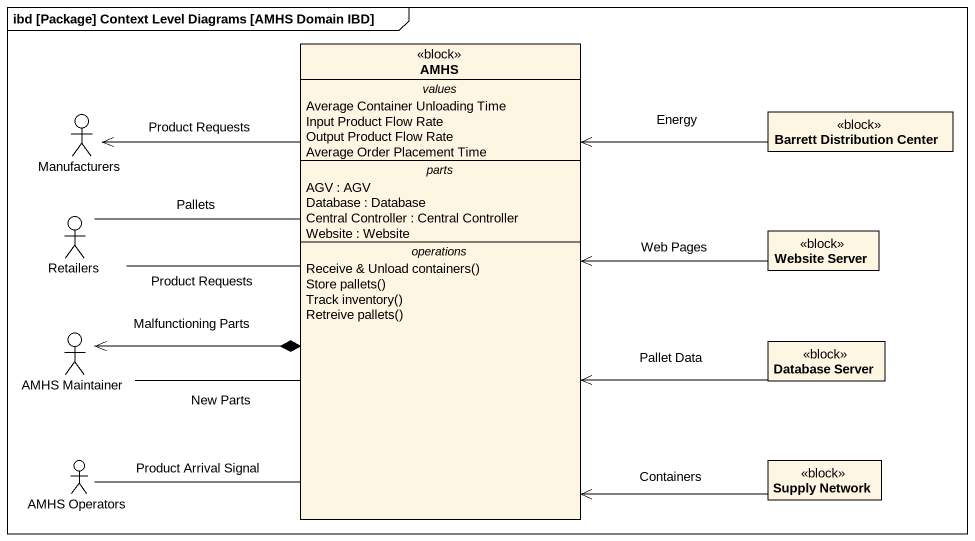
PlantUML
@startuml
mainframe ibd [Package] Context Level Diagrams [AMHS Domain IBD]
allowmixing
hide circle
hide empty members
class AMHS <<block>> {
  -- values --
  Average Container Unloading Time
  Input Product Flow Rate
  Output Product Flow Rate
  Average Order Placement Time
  -- parts --
  AGV : AGV
  Database : Database
  Central Controller : Central Controller
  Website : Website
  -- operations --
  Receive & Unload containers()
  Store pallets()
  Track inventory()
  Retreive pallets()
}
actor Manufacturers
class "Barrett Distribution Center" as Barrett_Distribution_Center <<block>>
actor Retailers
class "Website Server" as Website_Server <<block>>
actor "AMHS Maintainer" as AMHS_Maintainer
class "Database Server" as Database_Server <<block>>
actor "AMHS Operators" as AMHS_Operators
class "Supply Network" as Supply_Network <<block>>
AMHS -left-> Manufacturers : Product Requests
AMHS *-left-> AMHS_Maintainer : Malfunctioning Parts
Barrett_Distribution_Center -left-> "Energy" AMHS
Retailers -right- AMHS : Product Requests
Retailers -right- AMHS : Pallets
Website_Server -left-> "Web Pages" AMHS
AMHS_Maintainer -right- AMHS : New Parts
Database_Server -left-> "Pallet Data" AMHS
AMHS_Operators -right- AMHS : Product Arrival Signal
Supply_Network -left-> "Containers" AMHS
@enduml
